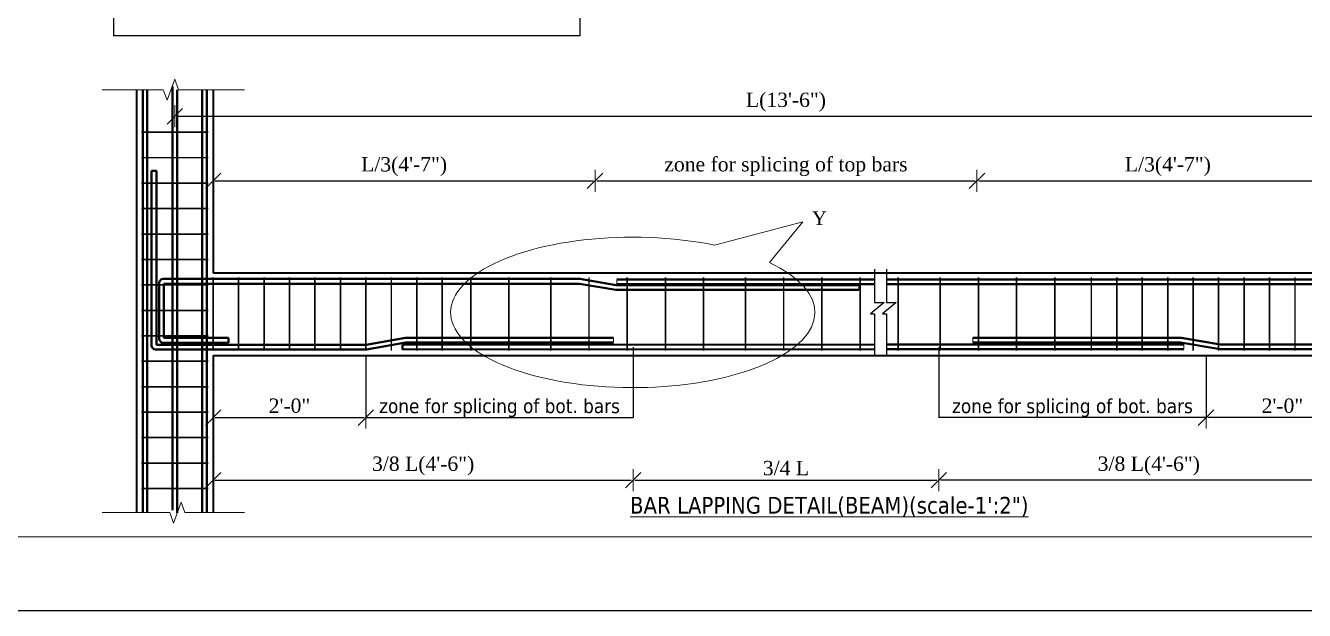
# Model space of a CAD drawing. Header units: inches. Extents: x 85856 to 287200, y -126184 to 75211.
# Drawn here: x 181821 to 182624, y -25228 to -24860 of the extents above; entities that cross this region are included whole.
import ezdxf

# ---------------------------------------------------------------- set-up
doc = ezdxf.new("R2010")
doc.units = ezdxf.units.IN
doc.header["$LTSCALE"] = 0.5
doc.header["$MEASUREMENT"] = 0
doc.header["$PDMODE"] = 66
for name, color, linetype, lineweight in [('DIM', 4, 'Continuous', 5), ('ELE1', 3, 'Continuous', 9), ('hatch', 9, 'Continuous', 5), ('OUTLINE', 1, 'Continuous', 25), ('SHEETS', 7, 'Continuous', 60), ('STIRRUPS', 14, 'Continuous', 18), ('TEXT', 220, 'Continuous', 9), ('TRENCH', 1, 'Continuous', 35), ('wall', 1, 'Continuous', 40)]:
    doc.layers.add(name, color=color, linetype=linetype, lineweight=lineweight)
doc.styles.add('TAHOMA', font='tahoma.ttf', dxfattribs={"height": 9})
doc.styles.add('times new roman', font='times.ttf', dxfattribs={"height": 7})
doc.dimstyles.new('ARROW', dxfattribs={"dimscale": 96, "dimtxt": 9, "dimasz": 0.125, "dimexe": 0.078125, "dimexo": 0.09375, "dimgap": 0.03125, "dimtad": 1, "dimdec": 0, "dimzin": 3, "dimdsep": 46, "dimlunit": 4, "dimtxsty": 'TAHOMA', "dimcen": 0.09375, "dimclrd": 256, "dimclre": 256, "dimclrt": 256, "dimadec": 0, "dimazin": 0, "dimtfac": 1, "dimtdec": 0, "dimtmove": 0, "dimatfit": 3, "dimfxl": 1, "dimfrac": 2, "dimtolj": 1, "dimtzin": 0, "dimarcsym": 0})
doc.dimstyles.new("gan2'", dxfattribs={"dimscale": 96, "dimtxt": 0.09375, "dimasz": 0.012, "dimexe": 0.09375, "dimexo": 0.15625, "dimgap": 0.03, "dimtad": 1, "dimdec": 1, "dimlfac": 0.25, "dimzin": 3, "dimdsep": 46, "dimlunit": 4, "dimtxsty": 'times new roman', "dimblk": 'gg', "dimcen": 0.09375, "dimdle": 0.09375, "dimse1": 1, "dimse2": 1, "dimclre": 34, "dimadec": 0, "dimazin": 0, "dimtfac": 1, "dimtdec": 1, "dimtix": 1, "dimtmove": 0, "dimatfit": 3, "dimfxl": 1, "dimfrac": 2, "dimtolj": 1, "dimtzin": 1, "dimarcsym": 0})

# ---------------------------------------------------------------- blocks, each defined once
blk = doc.blocks.new('*D598')
at = {"layer": 'Defpoints', "color": 0, "transparency": 16777216}
for p in [(78289.18, 76194.18), (78457.18, 76188.9), (78289.18, 76149.76)]:
    blk.add_point(p, dxfattribs=at)
at = {"layer": 'DIM', "lineweight": -2, "transparency": 16777216}
for p, q in [((78289.18, 76194.09), (78289.18, 76149.68)), ((78457.18, 76188.8), (78457.18, 76149.68)), ((78457.05, 76149.76), (78289.3, 76149.76))]:
    blk.add_line(p, q, dxfattribs=at)
at = {"layer": 'DIM', "transparency": 16777216}
for points in [[(78289.3, 76149.78), (78289.3, 76149.74), (78289.18, 76149.76)], [(78457.05, 76149.78), (78457.05, 76149.74), (78457.18, 76149.76)]]:
    blk.add_solid(points, dxfattribs=at)
at = {"layer": 'DIM', "transparency": 16777216, "insert": (78373.18, 76155.8), "char_height": 9, "attachment_point": 5, "style": 'TAHOMA'}
blk.add_mtext('\\A1;zone for splicing of bot. bars', dxfattribs=at)
blk = doc.blocks.new('*D599')
at = {"layer": 'Defpoints', "color": 0, "transparency": 16777216}
for p in [(77929.07, 76188.9), (78097.07, 76194.18), (78097.07, 76149.76)]:
    blk.add_point(p, dxfattribs=at)
at = {"layer": 'DIM', "lineweight": -2, "transparency": 16777216}
for p, q in [((77929.07, 76188.8), (77929.07, 76149.68)), ((78097.07, 76194.09), (78097.07, 76149.68)), ((77929.19, 76149.76), (78096.94, 76149.76))]:
    blk.add_line(p, q, dxfattribs=at)
at = {"layer": 'DIM', "transparency": 16777216}
for points in [[(77929.19, 76149.78), (77929.19, 76149.74), (77929.07, 76149.76)], [(78096.94, 76149.78), (78096.94, 76149.74), (78097.07, 76149.76)]]:
    blk.add_solid(points, dxfattribs=at)
at = {"layer": 'DIM', "transparency": 16777216, "insert": (78013.07, 76155.8), "char_height": 9, "attachment_point": 5, "style": 'TAHOMA'}
blk.add_mtext('\\A1;zone for splicing of bot. bars', dxfattribs=at)
blk = doc.blocks.new('gg')
at = {"layer": 'DIM'}
for p, q in [((-4.24, -4.24), (4.24, 4.24)), ((0, 6), (0, -6))]:
    blk.add_line(p, q, dxfattribs=at)
blk = doc.blocks.new('*D600')
at = {"layer": 'Defpoints', "color": 0, "transparency": 16777216}
for p in [(78097.07, 76125.78), (78289.18, 76116.78), (78289.18, 76110.44)]:
    blk.add_point(p, dxfattribs=at)
at = {"layer": 'DIM', "color": 0, "lineweight": -2, "transparency": 16777216}
blk.add_line((78098.22, 76110.44), (78288.03, 76110.44), dxfattribs=at)
at = {"layer": 'DIM', "color": 0, "lineweight": -2, "transparency": 16777216, "xscale": 1.152, "yscale": 1.152, "zscale": 1.152, "rotation": 180}
blk.add_blockref('gg', (78097.07, 76110.44), dxfattribs=at)
at = {"layer": 'DIM', "color": 0, "lineweight": -2, "transparency": 16777216, "xscale": 1.152, "yscale": 1.152, "zscale": 1.152}
blk.add_blockref('gg', (78289.18, 76110.44), dxfattribs=at)
at = {"layer": 'DIM', "color": 0, "transparency": 16777216, "insert": (78193.12, 76118.02), "char_height": 9, "attachment_point": 5, "style": 'times new roman'}
blk.add_mtext('\\A1;3/4 L', dxfattribs=at)
blk = doc.blocks.new('*D601')
at = {"layer": 'Defpoints', "color": 0, "transparency": 16777216}
for p in [(78457.18, 76188.9), (78553.18, 76188.9), (78457.18, 76149.76)]:
    blk.add_point(p, dxfattribs=at)
at = {"layer": 'DIM', "color": 0, "lineweight": -2, "transparency": 16777216}
blk.add_line((78552.03, 76149.76), (78458.33, 76149.76), dxfattribs=at)
at = {"layer": 'DIM', "color": 0, "lineweight": -2, "transparency": 16777216, "xscale": 1.152, "yscale": 1.152, "zscale": 1.152, "rotation": 180}
blk.add_blockref('gg', (78457.18, 76149.76), dxfattribs=at)
at = {"layer": 'DIM', "color": 0, "lineweight": -2, "transparency": 16777216, "xscale": 1.152, "yscale": 1.152, "zscale": 1.152}
blk.add_blockref('gg', (78553.18, 76149.76), dxfattribs=at)
at = {"layer": 'DIM', "color": 0, "transparency": 16777216, "insert": (78505.18, 76157.22), "char_height": 9, "attachment_point": 5, "style": 'times new roman'}
blk.add_mtext('\\A1;2\'-0"', dxfattribs=at)
blk = doc.blocks.new('*D602')
at = {"layer": 'Defpoints', "color": 0, "transparency": 16777216}
for p in [(78289.18, 76125.78), (78553.18, 76125.78), (78289.18, 76110.44)]:
    blk.add_point(p, dxfattribs=at)
at = {"layer": 'DIM', "color": 0, "lineweight": -2, "transparency": 16777216}
blk.add_line((78552.03, 76110.44), (78290.33, 76110.44), dxfattribs=at)
at = {"layer": 'DIM', "color": 0, "lineweight": -2, "transparency": 16777216, "xscale": 1.152, "yscale": 1.152, "zscale": 1.152, "rotation": 180}
blk.add_blockref('gg', (78289.18, 76110.44), dxfattribs=at)
at = {"layer": 'DIM', "color": 0, "lineweight": -2, "transparency": 16777216, "xscale": 1.152, "yscale": 1.152, "zscale": 1.152}
blk.add_blockref('gg', (78553.18, 76110.44), dxfattribs=at)
at = {"layer": 'DIM', "color": 0, "transparency": 16777216, "insert": (78421.18, 76119.35), "char_height": 9, "attachment_point": 5, "style": 'times new roman'}
blk.add_mtext('\\A1;3/8 L(4\'-6")', dxfattribs=at)
blk = doc.blocks.new('*D603')
at = {"layer": 'Defpoints', "color": 0, "transparency": 16777216}
for p in [(77833.07, 76188.9), (77929.07, 76188.9), (77929.07, 76149.76)]:
    blk.add_point(p, dxfattribs=at)
at = {"layer": 'DIM', "color": 0, "lineweight": -2, "transparency": 16777216}
blk.add_line((77834.22, 76149.76), (77927.92, 76149.76), dxfattribs=at)
at = {"layer": 'DIM', "color": 0, "lineweight": -2, "transparency": 16777216, "xscale": 1.152, "yscale": 1.152, "zscale": 1.152, "rotation": 180}
blk.add_blockref('gg', (77833.07, 76149.76), dxfattribs=at)
at = {"layer": 'DIM', "color": 0, "lineweight": -2, "transparency": 16777216, "xscale": 1.152, "yscale": 1.152, "zscale": 1.152}
blk.add_blockref('gg', (77929.07, 76149.76), dxfattribs=at)
at = {"layer": 'DIM', "color": 0, "transparency": 16777216, "insert": (77881.07, 76157.22), "char_height": 9, "attachment_point": 5, "style": 'times new roman'}
blk.add_mtext('\\A1;2\'-0"', dxfattribs=at)
blk = doc.blocks.new('*D604')
at = {"layer": 'Defpoints', "color": 0, "transparency": 16777216}
for p in [(77833.07, 76125.78), (78097.07, 76125.78), (78097.07, 76110.44)]:
    blk.add_point(p, dxfattribs=at)
at = {"layer": 'DIM', "color": 0, "lineweight": -2, "transparency": 16777216}
blk.add_line((77834.22, 76110.44), (78095.92, 76110.44), dxfattribs=at)
at = {"layer": 'DIM', "color": 0, "lineweight": -2, "transparency": 16777216, "xscale": 1.152, "yscale": 1.152, "zscale": 1.152, "rotation": 180}
blk.add_blockref('gg', (77833.07, 76110.44), dxfattribs=at)
at = {"layer": 'DIM', "color": 0, "lineweight": -2, "transparency": 16777216, "xscale": 1.152, "yscale": 1.152, "zscale": 1.152}
blk.add_blockref('gg', (78097.07, 76110.44), dxfattribs=at)
at = {"layer": 'DIM', "color": 0, "transparency": 16777216, "insert": (77965.07, 76119.35), "char_height": 9, "attachment_point": 5, "style": 'times new roman'}
blk.add_mtext('\\A1;3/8 L(4\'-6")', dxfattribs=at)
blk = doc.blocks.new('*D605')
at = {"layer": 'Defpoints', "color": 0, "transparency": 16777216}
for p in [(78553.18, 76298.67), (78313.14, 76240.9), (78553.18, 76240.9)]:
    blk.add_point(p, dxfattribs=at)
at = {"layer": 'DIM', "color": 0, "lineweight": -2, "transparency": 16777216}
blk.add_line((78314.29, 76298.67), (78552.03, 76298.67), dxfattribs=at)
at = {"layer": 'DIM', "color": 0, "lineweight": -2, "transparency": 16777216, "xscale": 1.152, "yscale": 1.152, "zscale": 1.152, "rotation": 180}
blk.add_blockref('gg', (78313.14, 76298.67), dxfattribs=at)
at = {"layer": 'DIM', "color": 0, "lineweight": -2, "transparency": 16777216, "xscale": 1.152, "yscale": 1.152, "zscale": 1.152}
blk.add_blockref('gg', (78553.18, 76298.67), dxfattribs=at)
at = {"layer": 'DIM', "color": 0, "transparency": 16777216, "insert": (78433.16, 76307.59), "char_height": 9, "attachment_point": 5, "style": 'times new roman'}
blk.add_mtext('\\A1;L/3(4\'-7")', dxfattribs=at)
blk = doc.blocks.new('*D606')
at = {"layer": 'Defpoints', "color": 0, "transparency": 16777216}
for p in [(78313.14, 76298.67), (78073.11, 76221.81), (78313.14, 76224.04)]:
    blk.add_point(p, dxfattribs=at)
at = {"layer": 'DIM', "color": 0, "lineweight": -2, "transparency": 16777216}
blk.add_line((78074.26, 76298.67), (78311.99, 76298.67), dxfattribs=at)
at = {"layer": 'DIM', "color": 0, "lineweight": -2, "transparency": 16777216, "xscale": 1.152, "yscale": 1.152, "zscale": 1.152, "rotation": 180}
blk.add_blockref('gg', (78073.11, 76298.67), dxfattribs=at)
at = {"layer": 'DIM', "color": 0, "lineweight": -2, "transparency": 16777216, "xscale": 1.152, "yscale": 1.152, "zscale": 1.152}
blk.add_blockref('gg', (78313.14, 76298.67), dxfattribs=at)
at = {"layer": 'DIM', "color": 0, "transparency": 16777216, "insert": (78193.12, 76307.6), "char_height": 9, "attachment_point": 5, "style": 'times new roman'}
blk.add_mtext('\\A1;zone for splicing of top bars', dxfattribs=at)
blk = doc.blocks.new('*D607')
at = {"layer": 'Defpoints', "color": 0, "transparency": 16777216}
for p in [(78073.11, 76298.67), (77833.07, 76278.57), (78073.11, 76221.81)]:
    blk.add_point(p, dxfattribs=at)
at = {"layer": 'DIM', "color": 0, "lineweight": -2, "transparency": 16777216}
blk.add_line((77834.22, 76298.67), (78071.95, 76298.67), dxfattribs=at)
at = {"layer": 'DIM', "color": 0, "lineweight": -2, "transparency": 16777216, "xscale": 1.152, "yscale": 1.152, "zscale": 1.152, "rotation": 180}
blk.add_blockref('gg', (77833.07, 76298.67), dxfattribs=at)
at = {"layer": 'DIM', "color": 0, "lineweight": -2, "transparency": 16777216, "xscale": 1.152, "yscale": 1.152, "zscale": 1.152}
blk.add_blockref('gg', (78073.11, 76298.67), dxfattribs=at)
at = {"layer": 'DIM', "color": 0, "transparency": 16777216, "insert": (77953.09, 76307.59), "char_height": 9, "attachment_point": 5, "style": 'times new roman'}
blk.add_mtext('\\A1;L/3(4\'-7")', dxfattribs=at)
blk = doc.blocks.new('*D608')
at = {"layer": 'Defpoints', "color": 0, "transparency": 16777216}
for p in [(77808.97, 76349.3), (78577.28, 76348.11), (78577.28, 76339.22)]:
    blk.add_point(p, dxfattribs=at)
at = {"layer": 'DIM', "color": 0, "lineweight": -2, "transparency": 16777216}
blk.add_line((77810.12, 76339.22), (78576.13, 76339.22), dxfattribs=at)
at = {"layer": 'DIM', "color": 0, "lineweight": -2, "transparency": 16777216, "xscale": 1.152, "yscale": 1.152, "zscale": 1.152, "rotation": 180}
blk.add_blockref('gg', (77808.97, 76339.22), dxfattribs=at)
at = {"layer": 'DIM', "color": 0, "lineweight": -2, "transparency": 16777216, "xscale": 1.152, "yscale": 1.152, "zscale": 1.152}
blk.add_blockref('gg', (78577.28, 76339.22), dxfattribs=at)
at = {"layer": 'DIM', "color": 0, "transparency": 16777216, "insert": (78193.12, 76348.13), "char_height": 9, "attachment_point": 5, "style": 'times new roman'}
blk.add_mtext('\\A1;L(13\'-6")', dxfattribs=at)
blk = doc.blocks.new('DSGCV')
at = {"layer": 'DIM'}
for p, q in [((78148.26, 76258.2), (78203.64, 76272.93)), ((78203.64, 76272.93), (78182.71, 76247.22))]:
    blk.add_line(p, q, dxfattribs=at)
at = {"layer": 'DIM', "linetype": 'Continuous', "ltscale": 0.5}
for p, q in [((78086.87, 76236.7), (78086.87, 76233.7)), ((78238.87, 76230.16), (78238.87, 76233.16)), ((78084.66, 76199.93), (78084.66, 76196.93)), ((78310.53, 76196.95), (78310.53, 76199.95)), ((78443.13, 76192.8), (78443.13, 76195.8))]:
    blk.add_line(p, q, dxfattribs=at)
at = {"layer": 'DIM'}
blk.add_ellipse((78096.83, 76215.93), major_axis=(114.48, 0), ratio=0.413239, start_param=1.104907, end_param=7.005721, dxfattribs=at)
at = {"layer": 'hatch', "linetype": 'Continuous'}
for points in [[(77852.86, 76355.89), (77811.32, 76355.89), (77808.92, 76362.48), (77804.12, 76349.3), (77801.72, 76355.89), (77763.32, 76355.89)], [(77852.86, 76090.09), (77815.37, 76090.09), (77812.97, 76096.68), (77808.17, 76083.5), (77805.77, 76090.09), (77763.32, 76090.09)]]:
    blk.add_lwpolyline(points, dxfattribs=at)
at = {"layer": 'SHEETS', "lineweight": 25}
for p, q in [((78248.82, 76243.09), (78248.82, 76222.09)), ((78256.32, 76243.09), (78256.32, 76222.09)), ((78254.82, 76222.09), (78246.32, 76215.09)), ((78248.82, 76222.09), (78254.82, 76222.09)), ((78262.32, 76222.09), (78253.82, 76215.09)), ((78256.32, 76222.09), (78262.32, 76222.09)), ((78246.32, 76215.09), (78248.82, 76215.09)), ((78248.82, 76215.09), (78248.82, 76203.59)), ((78253.82, 76215.09), (78256.32, 76215.09)), ((78256.32, 76215.09), (78256.32, 76203.59)), ((78248.82, 76203.59), (78248.82, 76188.9)), ((78256.32, 76203.59), (78256.32, 76188.9))]:
    blk.add_line(p, q, dxfattribs=at)
at = {"layer": 'STIRRUPS', "const_width": 1}
for points in [[(77830.07, 76329.2), (77787.86, 76329.2)], [(77830.07, 76313.2), (77787.86, 76313.2)], [(77830.07, 76297.2), (77787.86, 76297.2)], [(77830.07, 76281.2), (77787.86, 76281.2)], [(77830.07, 76265.2), (77787.86, 76265.2)], [(77830.07, 76249.2), (77787.86, 76249.2)], [(77833.07, 76237.9), (77833.07, 76191.85)], [(77849.07, 76237.9), (77849.07, 76191.85)], [(77865.07, 76237.9), (77865.07, 76191.85)], [(77881.07, 76237.9), (77881.07, 76191.85)], [(77897.07, 76237.9), (77897.07, 76191.85)], [(77913.07, 76237.9), (77913.07, 76191.85)], [(77929.07, 76237.9), (77929.07, 76191.85)], [(77945.07, 76237.9), (77945.07, 76191.85)], [(77961.07, 76237.9), (77961.07, 76191.85)], [(77977.07, 76237.9), (77977.07, 76191.85)], [(77994.97, 76237.9), (77994.97, 76191.85)], [(78018.97, 76237.9), (78018.97, 76191.85)], [(78045.34, 76237.9), (78045.34, 76191.85)], [(78069.34, 76237.9), (78069.34, 76191.85)], [(78093.34, 76237.9), (78093.34, 76191.85)], [(78117.34, 76237.9), (78117.34, 76191.85)], [(78141.34, 76237.9), (78141.34, 76191.85)], [(78167.7, 76237.9), (78167.7, 76191.85)], [(78191.7, 76237.9), (78191.7, 76191.85)], [(78215.7, 76237.9), (78215.7, 76191.85)], [(78239.7, 76237.9), (78239.7, 76191.85)], [(78263.7, 76237.9), (78263.7, 76191.85)], [(78290.07, 76237.9), (78290.07, 76191.85)], [(78314.07, 76237.9), (78314.07, 76191.85)], [(78338.07, 76237.9), (78338.07, 76191.85)], [(78362.07, 76237.9), (78362.07, 76191.85)], [(78385.07, 76237.9), (78385.07, 76191.85)], [(78401.07, 76237.9), (78401.07, 76191.85)], [(78417.07, 76237.9), (78417.07, 76191.85)], [(78433.07, 76237.9), (78433.07, 76191.85)], [(78449.07, 76237.9), (78449.07, 76191.85)], [(78465.07, 76237.9), (78465.07, 76191.85)], [(78481.07, 76237.9), (78481.07, 76191.85)], [(78497.07, 76237.9), (78497.07, 76191.85)], [(78513.07, 76237.9), (78513.07, 76191.85)], [(77830.07, 76233.2), (77787.86, 76233.2)], [(77830.07, 76217.2), (77787.86, 76217.2)], [(77830.07, 76201.2), (77787.86, 76201.2)], [(77830.07, 76185.2), (77787.86, 76185.2)], [(77830.07, 76169.2), (77787.86, 76169.2)], [(77830.07, 76153.2), (77787.86, 76153.2)], [(77830.07, 76137.2), (77787.86, 76137.2)], [(77830.07, 76121.2), (77787.86, 76121.2)], [(77830.07, 76105.2), (77787.86, 76105.2)]]:
    blk.add_lwpolyline(points, dxfattribs=at)
at = {"layer": 'TRENCH'}
for p, q in [((77784.86, 76355.89), (77784.86, 76090.09)), ((77833.07, 76355.89), (77833.07, 76240.9)), ((77833.07, 76240.9), (78553.18, 76240.9)), ((77833.07, 76188.9), (77833.07, 76090.09)), ((77833.07, 76188.9), (78553.18, 76188.9))]:
    blk.add_line(p, q, dxfattribs=at)
at = {"layer": 'wall', "color": 3}
for p, q in [((77788.86, 76355.89), (77788.86, 76105.7)), ((77791.66, 76355.89), (77791.66, 76105.7)), ((77794.37, 76304.9), (77797.37, 76304.9)), ((77794.37, 76304.9), (77794.37, 76195.14)), ((77797.37, 76304.9), (77797.37, 76195.64)), ((78063.57, 76236.96), (77801.66, 76236.96)), ((78086.34, 76233.16), (78063.57, 76236.96)), ((77799.16, 76234.46), (77799.16, 76199.39)), ((78063.32, 76233.96), (77802.16, 76233.96)), ((77802.16, 76233.96), (77802.16, 76199.89)), ((78063.32, 76233.96), (77802.16, 76233.96)), ((77802.16, 76233.96), (77802.16, 76199.89)), ((78086.1, 76230.16), (78063.32, 76233.96)), ((78086.1, 76230.16), (78063.32, 76233.96)), ((78238.87, 76230.16), (78086.1, 76230.16)), ((78238.87, 76230.16), (78086.1, 76230.16)), ((78238.87, 76233.16), (78086.34, 76233.16)), ((77797.37, 76195.64), (77929.22, 76195.64)), ((77842.74, 76196.89), (77801.66, 76196.89)), ((77842.74, 76199.89), (77802.16, 76199.89)), ((77842.74, 76199.89), (77842.74, 76196.89)), ((77929.22, 76195.64), (77953.92, 76199.93)), ((77929.48, 76192.64), (77954.18, 76196.93)), ((77952.07, 76192.64), (77952.07, 76195.64)), ((77953.92, 76199.93), (78084.66, 76199.93)), ((77954.18, 76196.93), (78084.66, 76196.93)), ((77796.87, 76192.64), (77929.48, 76192.64)), ((77788.86, 76104.7), (77788.86, 76090.09)), ((77791.66, 76104.7), (77791.66, 76090.09))]:
    blk.add_line(p, q, dxfattribs=at)
for points in [[(77807.52, 76358.01), (77807.52, 76091.65)], [(77810.46, 76355.89), (77810.46, 76089.95)], [(77826.17, 76355.89), (77826.17, 76090.09)], [(77829.17, 76355.89), (77829.17, 76090.09)], [(78086.87, 76236.7), (78248.82, 76236.7)], [(78256.32, 76236.7), (78660.07, 76236.7)], [(78086.87, 76233.7), (78248.82, 76233.7)], [(78256.32, 76233.7), (78660.07, 76233.7)], [(77952.07, 76195.64), (78248.82, 76195.73)], [(78256.32, 76195.73), (78443.13, 76195.8)], [(78660.07, 76195.8), (78466.25, 76195.8), (78441.43, 76199.95), (78310.53, 76199.95)], [(78660.07, 76192.8), (78466, 76192.8), (78441.18, 76196.95), (78310.53, 76196.95)], [(77952.07, 76192.64), (78248.82, 76192.73)], [(78256.32, 76192.73), (78443.13, 76192.8)]]:
    blk.add_lwpolyline(points, dxfattribs=at)
for centre, start, end in [((77801.66, 76234.46), 90, 180), ((77796.87, 76195.14), 180, 270), ((77801.66, 76199.39), 180, 270)]:
    blk.add_arc(centre, 2.5, start, end, dxfattribs=at)
at = {"layer": 'TEXT'}
for s, height, style, p in [('Y', 8.5, 'times new roman', (78209.53, 76270.9)), ('%%UBAR LAPPING DETAIL(BEAM)(scale-1\':2")', 10.5, 'TAHOMA', (78095.1, 76089.43))]:
    blk.add_text(s, height=height, dxfattribs=dict(at, style=style)).set_placement(p)
at = {"layer": 'DIM'}
for base, p1, p2, text, picture, middle in [((78577.28, 76339.22), (77808.97, 76349.3), (78577.28, 76348.11), 'L(13\'-6")', '*D608', (78193.12, 76348.13)), ((78313.14, 76298.67), (78073.11, 76221.81), (78313.14, 76224.04), 'zone for splicing of top bars', '*D606', (78193.12, 76307.6)), ((78073.11, 76298.67), (77833.07, 76278.57), (78073.11, 76221.81), 'L/3(4\'-7")', '*D607', (77953.09, 76307.59)), ((78553.18, 76298.67), (78313.14, 76240.9), (78553.18, 76240.9), 'L/3(4\'-7")', '*D605', (78433.16, 76307.59)), ((78097.07, 76110.44), (77833.07, 76125.78), (78097.07, 76125.78), '3/8 L(4\'-6")', '*D604', (77965.07, 76119.35)), ((78289.18, 76110.44), (78097.07, 76125.78), (78289.18, 76116.78), '3/4 L', '*D600', (78193.12, 76118.02))]:
    dim = blk.add_linear_dim(base=base, p1=p1, p2=p2, text=text, dimstyle="gan2'", dxfattribs=at)
    dim.commit()
    dim.dimension.update_dxf_attribs({"geometry": picture, "text_midpoint": middle})
dim = blk.add_linear_dim(base=(78097.07, 76149.76), p1=(77929.07, 76188.9), p2=(78097.07, 76194.18), text='zone for splicing of bot. bars', dimstyle='ARROW', override={"dimscale": 1, "dimtmove": 1}, dxfattribs=at)
dim.commit()
dim.dimension.update_dxf_attribs({"geometry": '*D599', "text_midpoint": (78013.07, 76155.8)})
dim = blk.add_linear_dim(base=(78289.18, 76149.76), p1=(78457.18, 76188.9), p2=(78289.18, 76194.18), angle=180, text='zone for splicing of bot. bars', dimstyle='ARROW', override={"dimscale": 1, "dimtmove": 1}, dxfattribs=at)
dim.commit()
dim.dimension.update_dxf_attribs({"geometry": '*D598', "text_midpoint": (78373.18, 76155.8)})
dim = blk.add_linear_dim(base=(77929.07, 76149.76), p1=(77833.07, 76188.9), p2=(77929.07, 76188.9), dimstyle="gan2'", dxfattribs=at)
dim.commit()
dim.dimension.update_dxf_attribs({"geometry": '*D603', "text_midpoint": (77881.07, 76157.22)})
dim = blk.add_linear_dim(base=(78457.18, 76149.76), p1=(78553.18, 76188.9), p2=(78457.18, 76188.9), angle=180, dimstyle="gan2'", dxfattribs=at)
dim.commit()
dim.dimension.update_dxf_attribs({"geometry": '*D601', "text_midpoint": (78505.18, 76157.22)})
dim = blk.add_linear_dim(base=(78289.18, 76110.44), p1=(78553.18, 76125.78), p2=(78289.18, 76125.78), angle=180, text='3/8 L(4\'-6")', dimstyle="gan2'", dxfattribs=at)
dim.commit()
dim.dimension.update_dxf_attribs({"geometry": '*D602', "text_midpoint": (78421.18, 76119.35)})

msp = doc.modelspace()

# ---------------------------------------------------------------- linework, layer by layer
at = {"layer": 'Defpoints'}
msp.add_lwpolyline([(183727.51, -22979.69), (180549.91, -22979.69), (180549.91, -25227.65), (183727.51, -25227.65)], close=True, dxfattribs=at)
at = {"layer": 'ELE1'}
msp.add_lwpolyline([(180596.23, -23026), (183681.2, -23026), (183681.2, -25181.34), (180596.23, -25181.34)], close=True, dxfattribs=at)
msp.add_lwpolyline([(180596.23, -23026), (183681.2, -23026), (183681.2, -25181.34), (180596.23, -25181.34)], close=True, dxfattribs=at)
at = {"layer": 'OUTLINE'}
msp.add_lwpolyline([(181875.93, -24563.3), (182169.51, -24563.3), (182168.98, -24866.37), (181875.93, -24866.37)], close=True, dxfattribs=at)

# ---------------------------------------------------------------- block references
at = {"color": 0, "lineweight": -3}
msp.add_blockref('DSGCV', (104105.34, -101256.21), dxfattribs=at)

doc.saveas('drawing.dxf')
